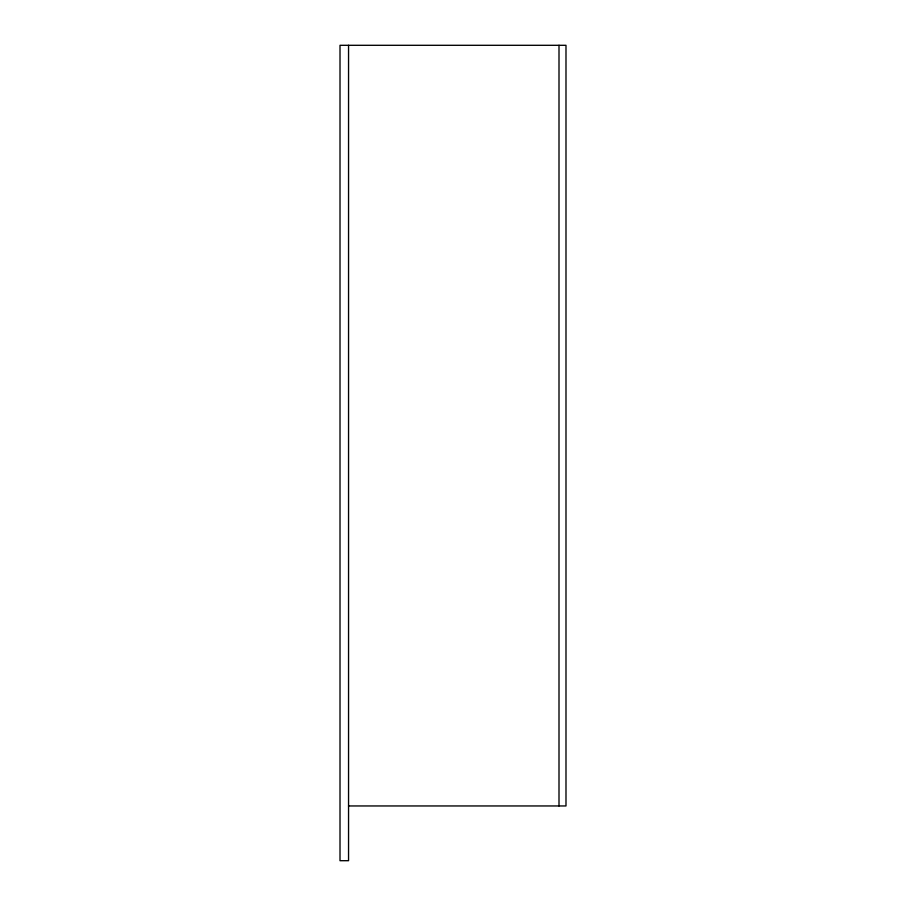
<?xml version="1.0" encoding="UTF-8"?>
<svg xmlns="http://www.w3.org/2000/svg" width="906" height="906" viewBox="0 0 906 906"><rect width="100%" height="100%" fill="white"/><g stroke="black" fill="none" stroke-linecap="round" stroke-linejoin="round"><path stroke-width="1.36" d="M348.55 805.955L565.99 805.955L565.99 45.3L340.01 45.3L340.01 860.7L348.55 860.7L348.55 45.3M559.002 45.3L559.002 805.955"/></g></svg>
